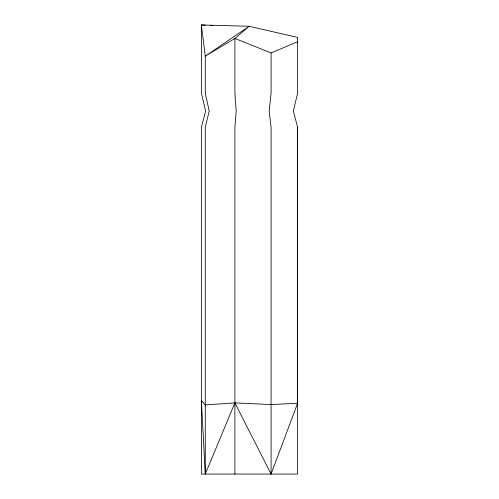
<?xml version="1.0" encoding="UTF-8"?>
<svg xmlns="http://www.w3.org/2000/svg" width="499" height="499" viewBox="0 0 499 499"><rect width="100%" height="100%" fill="white"/><g stroke="black" fill="none" stroke-linecap="round" stroke-linejoin="round"><path stroke-width="0.75" d="M205.276 474.05L205.276 404.882L201.378 400.479L201.378 474.05L297.622 474.05L297.622 127.233L293.356 111.077L297.622 93.138L297.622 37.431L249.188 26.272L201.378 24.95L201.378 93.138L205.644 111.077L201.378 127.233L201.378 400.479L205.276 474.05L234.892 402.924L271.082 404.533L297.622 403.286L297.622 127.233M205.264 25.193L201.378 24.95L205.276 56.131L205.276 93.138L209.2 111.077L205.276 127.233L205.276 404.882L234.892 402.924L271.082 474.05L297.622 403.286M297.011 404.234L297.622 402.805M234.892 474.05L234.892 127.233L236.189 111.077L234.892 93.138L234.892 38.473L249.188 26.272L205.276 56.131L234.892 38.473L271.082 52.931L297.622 41.754M210.703 25.543L213.036 25.686M201.378 400.479L201.858 401.951M271.082 52.931L271.082 93.138L269.167 111.077L271.082 127.233L271.082 474.05"/></g></svg>
